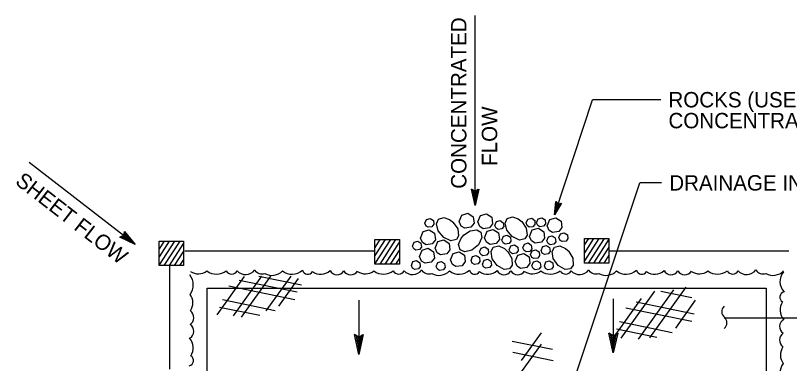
# Model space of a CAD drawing. Extents: x -894 to 866, y -476 to 714.
# Drawn here: x -151.2 to 201.2, y 33.9 to 192.3 of the extents above; entities that cross this region are included whole.
import ezdxf

# ---------------------------------------------------------------- set-up
doc = ezdxf.new("R2010")
doc.units = 0
for name, color, linetype in [('1 Control', 7, 'Continuous'), ('57 Undefined', 7, 'Continuous'), ('60 Nongeo Data', 7, 'Continuous')]:
    doc.layers.add(name, color=color, linetype=linetype)

msp = doc.modelspace()

# ---------------------------------------------------------------- linework, layer by layer
at = {"layer": '1 Control'}
for p, q in [((56.37, 113.35), (56.37, 113.35)), ((59.7, 113.35), (59.7, 113.35)), ((58.03, 105.85), (58.03, 105.85)), ((94.81, 107.69), (94.81, 107.69)), ((97.34, 106.85), (97.34, 106.85)), ((94.19, 101.57), (94.19, 101.57)), ((-101.61, 94.08), (-101.61, 94.08)), ((-103.66, 91.44), (-103.66, 91.44)), ((-96.71, 88.17), (-96.71, 88.17)), ((-78.78, 89.69), (-85.84, 78.82)), ((-81.17, 89.69), (-85.84, 82.49)), ((-83.55, 89.69), (-85.84, 86.16)), ((-76.4, 89.69), (-83.66, 78.51)), ((-74.67, 88.68), (-81.27, 78.51)), ((19.49, 90.37), (12.39, 79.44)), ((17.11, 90.37), (12.39, 83.11)), ((14.72, 90.37), (12.39, 86.78)), ((21.87, 90.37), (14.62, 79.19)), ((23.57, 89.3), (17, 79.19)), ((114.39, 90.79), (107.83, 80.69)), ((112, 90.79), (107.83, 84.36)), ((109.62, 90.79), (107.83, 88.04)), ((116.77, 90.79), (109.51, 79.61)), ((119, 90.55), (111.9, 79.61)), ((-74.67, 85), (-78.89, 78.51)), ((23.57, 85.63), (19.38, 79.19)), ((119, 86.88), (114.28, 79.61)), ((-74.67, 81.33), (-76.5, 78.51)), ((23.57, 81.95), (21.77, 79.19)), ((119, 83.21), (116.66, 79.61))]:
    msp.add_line(p, q, dxfattribs=at)
for points in [[(59.7, 113.35), (58.03, 105.85), (56.37, 113.35), (56.81, 113.08), (58.02, 107.59), (59.26, 113.08), (58.82, 112.82), (58.03, 109.3), (57.25, 112.81), (57.7, 112.55), (58.03, 111.03), (58.37, 112.55), (58.03, 112.35), (56.37, 113.35), (58.03, 112.35)], [(97.34, 106.85), (94.19, 101.57), (94.81, 107.69), (95.08, 107.37), (94.62, 102.9), (96.94, 106.76), (96.54, 106.67), (95.06, 104.2), (95.35, 107.06), (95.62, 106.75), (95.49, 105.51), (96.13, 106.58), (95.82, 106.51), (94.81, 107.69), (95.82, 106.51)], [(-101.61, 94.08), (-96.71, 88.17), (-103.66, 91.44), (-103.17, 91.63), (-98.09, 89.23), (-101.68, 93.57), (-101.74, 93.05), (-99.44, 90.28), (-102.69, 91.82), (-102.21, 92), (-100.8, 91.34), (-101.8, 92.54), (-101.85, 92.14), (-103.66, 91.44), (-101.85, 92.14)], [(-85.84, 89.69), (-74.67, 89.69), (-74.67, 78.51), (-85.84, 78.51)], [(12.39, 90.37), (23.57, 90.37), (23.57, 79.19), (12.39, 79.19)], [(107.83, 90.79), (119, 90.79), (119, 79.61), (107.83, 79.61)]]:
    msp.add_lwpolyline(points, close=True, dxfattribs=at)
at = {"layer": '57 Undefined'}
for p, q in [((58.03, 106.65), (58.03, 192.33)), ((94.51, 102.41), (111.56, 154)), ((142.56, 154), (111.56, 154)), ((-96.71, 88.17), (-144.93, 125.48)), ((85.51, -26.12), (133.04, 116.15)), ((142.92, 116.15), (133.04, 116.15)), ((5.16, 62.72), (5.16, 38.1)), ((120.94, 63.38), (120.94, 38.76)), ((171.43, 54.76), (251.38, 54.76))]:
    msp.add_line(p, q, dxfattribs=at)
for centre, start, end in [((173.58, 57.6), 131.7958, 232.6062), ((169.41, 52.49), 308.6008, 49.4112)]:
    msp.add_arc(centre, 3.27, start, end, dxfattribs=at)
at = {"layer": '60 Nongeo Data'}
for p, q in [((-47.13, 73.48), (-59.59, 56.1)), ((-39.13, 73.73), (-52.08, 55.67)), ((-49.33, 71.95), (-22.98, 66.54)), ((-35.02, 73.73), (-48.43, 55.03)), ((-40.41, 73.73), (-21.05, 69.76)), ((-25.88, 73.73), (-37.19, 57.95)), ((-22.43, 72.68), (-31.48, 60.06)), ((-54.02, 69.26), (-24.06, 63.12)), ((148.42, 67.55), (132.3, 45.06)), ((153.99, 68.63), (137.46, 45.58)), ((133.6, 63.52), (121.14, 46.13)), ((139.64, 66.8), (124.36, 45.49)), ((142.53, 66.93), (156.71, 64.02)), ((-56.88, 63.01), (-32.91, 58.09)), ((131.4, 61.99), (157.75, 56.58)), ((158.3, 62.71), (149.25, 50.09)), ((-58.32, 59.66), (-39.92, 55.88)), ((126.71, 59.3), (156.67, 53.15)), ((123.85, 53.04), (147.82, 48.12)), ((122.41, 49.69), (140.81, 45.92)), ((3.16, 47.1), (3.16, 47.1)), ((7.17, 47.1), (7.17, 47.1)), ((88.06, 47.94), (79.02, 35.32)), ((118.94, 47.76), (118.94, 47.76)), ((122.95, 47.76), (122.95, 47.76)), ((74.89, 44.19), (93.29, 40.42)), ((88.06, 42.78), (79.02, 30.16)), ((75.24, 39.04), (93.64, 35.26)), ((120.94, 38.76), (120.94, 38.76)), ((5.16, 38.1), (5.16, 38.1))]:
    msp.add_line(p, q, dxfattribs=at)
for points in [[(50.81, 98.59), (52, 101.51), (54.79, 102.31), (57.21, 100.73), (57.58, 97.81), (56.17, 95.97), (53.34, 95.53), (51.74, 96.5), (50.81, 98.59)], [(35.21, 97.77), (35.92, 99.52), (37.59, 100.01), (39.05, 99.05), (39.27, 97.31), (38.42, 96.2), (36.72, 95.94), (35.76, 96.52), (35.21, 97.77)], [(48.07, 98.17), (50.13, 95.17), (50.56, 92.07), (49.52, 90.31), (47.05, 89.8), (43.75, 91.35), (41.28, 94.35), (40.5, 97.52), (41.36, 99.61), (43.87, 100.36), (46.47, 99.42), (48.18, 98.06)], [(59.26, 98.35), (60.45, 101.27), (63.24, 102.08), (65.66, 100.49), (66.03, 97.58), (64.62, 95.73), (61.79, 95.3), (60.19, 96.27), (59.26, 98.35)], [(67.01, 96.76), (67.73, 98.51), (69.4, 98.99), (70.85, 98.04), (71.07, 96.29), (70.23, 95.19), (68.53, 94.93), (67.57, 95.51), (67.01, 96.76)], [(79.29, 98.5), (81.35, 95.5), (81.78, 92.4), (80.74, 90.65), (78.26, 90.13), (74.97, 91.68), (72.5, 94.68), (71.72, 97.86), (72.58, 99.94), (75.08, 100.69), (77.69, 99.76), (79.4, 98.39)], [(81.28, 97.99), (82.12, 99.67), (83.83, 100.03), (85.2, 98.96), (85.29, 97.21), (84.36, 96.17), (82.65, 96.04), (81.73, 96.69), (81.28, 97.98)], [(86.03, 98.02), (86.74, 99.76), (88.41, 100.25), (89.87, 99.3), (90.09, 97.55), (89.24, 96.44), (87.54, 96.18), (86.58, 96.76), (86.03, 98.02)], [(90.83, 96.57), (92.02, 99.49), (94.81, 100.29), (97.23, 98.71), (97.6, 95.8), (96.18, 93.95), (93.35, 93.51), (91.75, 94.49), (90.83, 96.57)], [(82.87, 91.8), (84.06, 94.71), (86.84, 95.52), (89.27, 93.93), (89.63, 91.02), (88.22, 89.17), (85.39, 88.74), (83.79, 89.71), (82.87, 91.8)], [(33.21, 91.06), (34.4, 93.98), (37.19, 94.78), (39.61, 93.2), (39.98, 90.29), (38.57, 88.44), (35.73, 88.01), (34.13, 88.98), (33.21, 91.06)], [(52.74, 92.33), (55.75, 94.39), (58.84, 94.82), (60.6, 93.78), (61.12, 91.31), (59.57, 88.01), (56.57, 85.54), (53.39, 84.76), (51.31, 85.62), (50.56, 88.13), (51.49, 90.73), (52.86, 92.44)], [(62.34, 91.21), (63.54, 94.13), (66.32, 94.94), (68.74, 93.35), (69.11, 90.44), (67.7, 88.59), (64.87, 88.16), (63.27, 89.13), (62.35, 91.21)], [(70.27, 90.09), (70.99, 91.84), (72.66, 92.33), (74.11, 91.37), (74.33, 89.63), (73.49, 88.52), (71.79, 88.26), (70.83, 88.84), (70.27, 90.09)], [(90.69, 89.85), (91.41, 91.6), (93.08, 92.08), (94.53, 91.13), (94.75, 89.38), (93.91, 88.27), (92.21, 88.01), (91.25, 88.59), (90.69, 89.85)], [(96.22, 91.24), (96.93, 92.99), (98.6, 93.47), (100.06, 92.52), (100.28, 90.78), (99.43, 89.67), (97.73, 89.41), (96.77, 89.99), (96.22, 91.24)], [(29.58, 87.36), (30.3, 89.11), (31.97, 89.59), (33.42, 88.64), (33.64, 86.89), (32.79, 85.78), (31.1, 85.52), (30.14, 86.11), (29.58, 87.36)], [(39.85, 86.48), (41.04, 89.4), (43.82, 90.2), (46.25, 88.62), (46.61, 85.7), (45.2, 83.86), (42.37, 83.42), (40.77, 84.39), (39.85, 86.48)], [(79.8, 86.56), (80.52, 88.31), (82.19, 88.8), (83.64, 87.84), (83.86, 86.1), (83.02, 84.99), (81.32, 84.73), (80.36, 85.31), (79.8, 86.56)], [(-74.06, 85.3), (12.46, 85.3)], [(32.75, 82.67), (33.94, 85.58), (36.72, 86.39), (39.15, 84.8), (39.51, 81.89), (38.1, 80.04), (35.27, 79.61), (33.67, 80.58), (32.75, 82.66)], [(46.83, 81.09), (48.02, 84.01), (50.8, 84.81), (53.23, 83.23), (53.59, 80.31), (52.18, 78.47), (49.35, 78.03), (47.75, 79.01), (46.83, 81.09)], [(56.56, 85.78), (56.55, 85.81)], [(60.09, 84.75), (60.81, 86.5), (62.48, 86.98), (63.93, 86.03), (64.15, 84.29), (63.31, 83.18), (61.61, 82.92), (60.65, 83.5), (60.09, 84.75)], [(72.9, 84.95), (74.72, 81.8), (74.91, 78.68), (73.74, 77.01), (71.23, 76.68), (68.06, 78.48), (65.84, 81.66), (65.3, 84.89), (66.33, 86.9), (68.88, 87.46), (71.4, 86.32), (73, 84.83)], [(73.59, 85.68), (74.31, 87.43), (75.98, 87.91), (77.43, 86.96), (77.65, 85.21), (76.81, 84.1), (75.11, 83.85), (74.15, 84.43), (73.59, 85.68)], [(83.33, 83.51), (84.05, 85.26), (85.72, 85.74), (87.17, 84.79), (87.39, 83.05), (86.55, 81.94), (84.85, 81.68), (83.89, 82.26), (83.33, 83.51)], [(88.09, 85.39), (88.81, 87.14), (90.48, 87.62), (91.93, 86.67), (92.15, 84.92), (91.31, 83.82), (89.61, 83.55), (88.65, 84.14), (88.09, 85.39)], [(100.7, 84.99), (102.53, 81.83), (102.72, 78.71), (101.54, 77.04), (99.03, 76.72), (95.86, 78.52), (93.64, 81.7), (93.1, 84.93), (94.13, 86.94), (96.68, 87.5), (99.2, 86.36), (100.81, 84.87)], [(118.93, 85.3), (200.79, 85.3)], [(56.19, 80.88), (56.91, 82.63), (58.58, 83.11), (60.04, 82.16), (60.26, 80.41), (59.41, 79.3), (57.71, 79.04), (56.75, 79.63), (56.2, 80.88)], [(61.38, 79.19), (62.1, 80.94), (63.77, 81.42), (65.22, 80.47), (65.44, 78.73), (64.59, 77.62), (62.9, 77.36), (61.94, 77.94), (61.38, 79.19)], [(76.25, 80.32), (77.44, 83.24), (80.23, 84.04), (82.65, 82.46), (83.02, 79.54), (81.61, 77.7), (78.77, 77.26), (77.17, 78.23), (76.25, 80.32)], [(-80.94, 31.37), (-80.94, 78.83)], [(29.05, 78.56), (29.77, 80.31), (31.44, 80.8), (32.89, 79.84), (33.11, 78.1), (32.27, 76.99), (30.57, 76.73), (29.61, 77.31), (29.05, 78.56)], [(40.34, 78.15), (41.06, 79.9), (42.73, 80.39), (44.18, 79.44), (44.4, 77.69), (43.56, 76.58), (41.86, 76.32), (40.9, 76.9), (40.34, 78.15)], [(83.89, 78.46), (84.6, 80.21), (86.27, 80.69), (87.73, 79.74), (87.95, 77.99), (87.1, 76.88), (85.4, 76.62), (84.44, 77.21), (83.89, 78.46)], [(89.58, 78.43), (90.3, 80.18), (91.97, 80.66), (93.42, 79.71), (93.64, 77.97), (92.8, 76.86), (91.1, 76.6), (90.14, 77.18), (89.58, 78.43)], [(-63.94, 68.3), (190.57, 68.3), (190.57, -171.19), (128.56, -171.19)], [(127.98, -171.19), (-63.94, -171.19), (-63.94, 68.3)]]:
    msp.add_lwpolyline(points, dxfattribs=at)
for points in [[(7.17, 47.1), (5.16, 38.1), (3.16, 47.1), (3.69, 46.78), (5.15, 40.19), (6.64, 46.78), (6.1, 46.47), (5.16, 42.24), (4.23, 46.46), (4.76, 46.14), (5.16, 44.32), (5.57, 46.15), (5.16, 45.9), (3.16, 47.1), (5.16, 45.9)], [(122.95, 47.76), (120.94, 38.76), (118.94, 47.76), (119.48, 47.44), (120.93, 40.85), (122.42, 47.44), (121.88, 47.13), (120.94, 42.91), (120.01, 47.12), (120.54, 46.8), (120.94, 44.98), (121.35, 46.81), (120.94, 46.56), (118.94, 47.76), (120.94, 46.56)]]:
    msp.add_lwpolyline(points, close=True, dxfattribs=at)
for centre, radius, start, end in [((-77.55, 69.75), 7.3, 323.3979, 37.9353), ((-67.9, 81.23), 6.46, 235.656, 306.6973), ((-59.69, 81.91), 7.3, 233.3979, 307.9353), ((-52.77, 77.27), 2.68, 204.5196, 335.4804), ((-46.46, 79.65), 5.21, 222.1292, 323.705), ((-38.85, 78.73), 4.04, 212.3474, 287.3796), ((-34.46, 80.69), 6.63, 241.3634, 316.8458), ((-25.25, 81.37), 6.81, 229.9986, 313.3536), ((-18.15, 77.03), 2.5, 194.0578, 329.3233), ((-12.31, 80.93), 6.36, 234.5002, 312.8354), ((-4.82, 77.88), 3.55, 207.0211, 329.1913), ((1.41, 78.19), 3.83, 213.6905, 323.3403), ((8.13, 81.23), 6.46, 235.656, 306.6973), ((16.33, 81.91), 7.3, 233.3979, 307.9353), ((23.26, 77.27), 2.68, 204.5196, 335.4804), ((29.56, 79.65), 5.21, 222.1292, 323.705), ((37.18, 78.73), 4.04, 212.3474, 287.3796), ((41.56, 80.69), 6.63, 241.3634, 316.8458), ((50.78, 81.37), 6.81, 229.9986, 313.3536), ((57.88, 77.03), 2.5, 194.0578, 329.3233), ((63.72, 80.93), 6.36, 234.5002, 312.8354), ((71.2, 77.88), 3.55, 207.0211, 329.1913), ((77.44, 78.19), 3.83, 213.6905, 323.3403), ((84.15, 81.23), 6.46, 235.656, 306.6973), ((92.36, 81.91), 7.3, 233.3979, 307.9353), ((99.29, 77.27), 2.68, 204.5196, 335.4804), ((105.59, 79.65), 5.21, 222.1292, 323.705), ((113.2, 78.73), 4.04, 212.3474, 287.3796), ((117.59, 80.69), 6.63, 241.3634, 316.8458), ((126.8, 81.37), 6.81, 229.9986, 313.3536), ((133.9, 77.03), 2.5, 194.0578, 329.3233), ((139.74, 80.93), 6.36, 234.5002, 312.8354), ((147.23, 77.88), 3.55, 207.0211, 329.1913), ((153.47, 78.19), 3.83, 213.6905, 323.3403), ((160.18, 81.23), 6.46, 235.656, 306.6973), ((168.39, 81.91), 7.3, 233.3979, 307.9353), ((175.31, 77.27), 2.68, 204.5196, 335.4804), ((181.62, 79.65), 5.21, 222.1292, 323.705), ((189.23, 78.73), 4.04, 212.3474, 287.3796), ((193.62, 80.69), 6.63, 241.3634, 316.8458), ((203.64, 71.24), 6.81, 139.9986, 223.3536), ((-76.87, 61.54), 6.46, 325.656, 36.6973), ((199.3, 64.14), 2.5, 104.0578, 239.3233), ((203.2, 58.3), 6.36, 144.5002, 222.8354), ((-73.83, 54.83), 3.83, 303.6905, 53.3403), ((200.15, 50.81), 3.55, 117.0211, 239.1913), ((-73.52, 48.59), 3.55, 297.0211, 59.1913), ((200.46, 44.58), 3.83, 123.6905, 233.3403), ((-76.57, 41.1), 6.36, 324.5002, 42.8354), ((203.5, 37.86), 6.46, 145.656, 216.6973), ((-72.67, 35.26), 2.5, 284.0578, 59.3233), ((204.18, 29.65), 7.3, 143.3979, 217.9353)]:
    msp.add_arc(centre, radius, start, end, dxfattribs=at)

# ---------------------------------------------------------------- texts
at = {"layer": '57 Undefined'}
for s, rotation, p in [('CONCENTRATED', 90, (54.1, 113.48)), ('    FLOW', 90, (68.1, 113.48)), ('SHEET FLOW', 322.2639, (-151.75, 115.94))]:
    msp.add_text(s, height=7, rotation=rotation, dxfattribs=at).set_placement(p)
for s, p in [('ROCKS (USE FOR', (146.07, 150.51)), ('CONCENTRATED FLOW)', (146.07, 140.99)), ('DRAINAGE INLET', (146.43, 112.66))]:
    msp.add_text(s, height=7, dxfattribs=at).set_placement(p)

doc.saveas('drawing.dxf')
